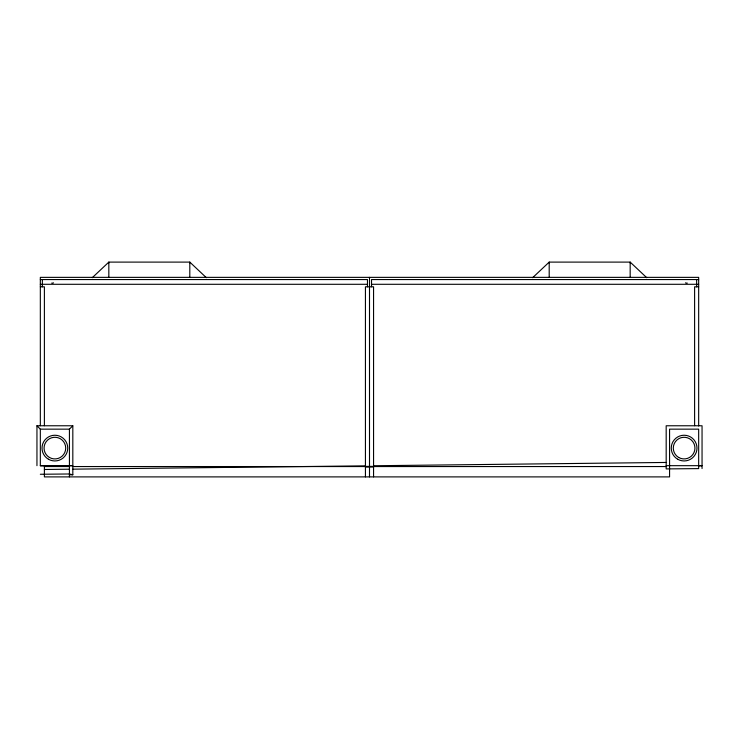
<?xml version="1.0" encoding="UTF-8"?>
<svg xmlns="http://www.w3.org/2000/svg" width="739" height="739" viewBox="0 0 739 739"><rect width="100%" height="100%" fill="white"/><g stroke="black" fill="none" stroke-linecap="round" stroke-linejoin="round"><path stroke-width="1.11" d="M189.544 262.77L189.803 262.105L206.366 277.698M629.914 262.77L630.173 262.105L646.736 277.698M69.429 476.895L69.429 429.156L72.819 425.766L36.95 425.766L36.95 465.672M92.264 277.698L108.827 262.105L189.803 262.105L189.803 277.033M532.634 277.698L549.197 262.105L630.173 262.105L630.173 277.033M698.669 465.801L702.05 465.672L666.181 465.672M44.395 469.487L69.429 469.2M72.893 469.163L365.435 465.847M373.564 465.755L666.107 462.448M365.435 467.122L373.564 467.03M40.331 474.262L69.429 473.976L72.819 474.78L72.819 425.766M69.429 474.808L72.819 474.78M40.331 279.554L367.468 279.554L367.468 286.815M698.669 279.554L371.532 279.554L371.532 286.815M40.331 284.293L367.468 284.293M371.532 284.293L698.669 284.293M40.331 286.815L44.395 286.815L44.395 425.71M698.669 286.815L694.605 286.815L694.605 425.71M36.95 425.766L40.331 429.156L69.429 429.156M40.331 465.672L72.819 465.672L40.331 465.801L40.331 429.156M365.435 466.392L373.564 466.392M44.395 466.549L69.429 466.549M72.893 466.549L365.435 466.549M373.564 466.549L666.107 466.549M549.456 262.77L549.197 262.105L549.197 277.033M109.086 262.77L108.827 262.105L108.827 277.033M702.05 468.563L702.05 425.766L666.181 425.766L666.181 468.914L698.669 468.6L698.669 429.156L669.571 429.156L669.571 476.895L44.395 476.895L44.395 466.392M698.669 425.96L698.669 277.365L40.331 277.365L40.331 425.71M696.637 279.554L696.637 286.815M373.564 476.895L373.564 286.815L365.435 286.815L365.435 476.895M369.5 277.365L369.5 476.895M42.363 279.554L42.363 286.815M687.298 283.092A2.67 2.346 8.7 0 1 685.496 282.843M53.504 282.843A2.67 2.346 -8.7 0 1 51.702 283.092M678.707 457.478A10.826 10.826 0 0 0 694.946 448.102A10.826 10.826 0 0 0 678.707 438.726A10.826 10.826 0 0 0 678.707 457.478M49.467 457.478A10.826 10.826 0 0 0 65.716 448.102A10.826 10.826 0 0 0 49.467 438.726A10.826 10.826 0 0 0 49.467 457.478M48.451 459.233A12.859 12.859 0 0 0 67.739 448.102A12.859 12.859 0 0 0 48.451 436.961A12.859 12.859 0 0 0 48.451 459.233M677.691 459.233A12.859 12.859 0 0 0 696.979 448.102A12.859 12.859 0 0 0 677.691 436.961A12.859 12.859 0 0 0 677.691 459.233"/></g></svg>
